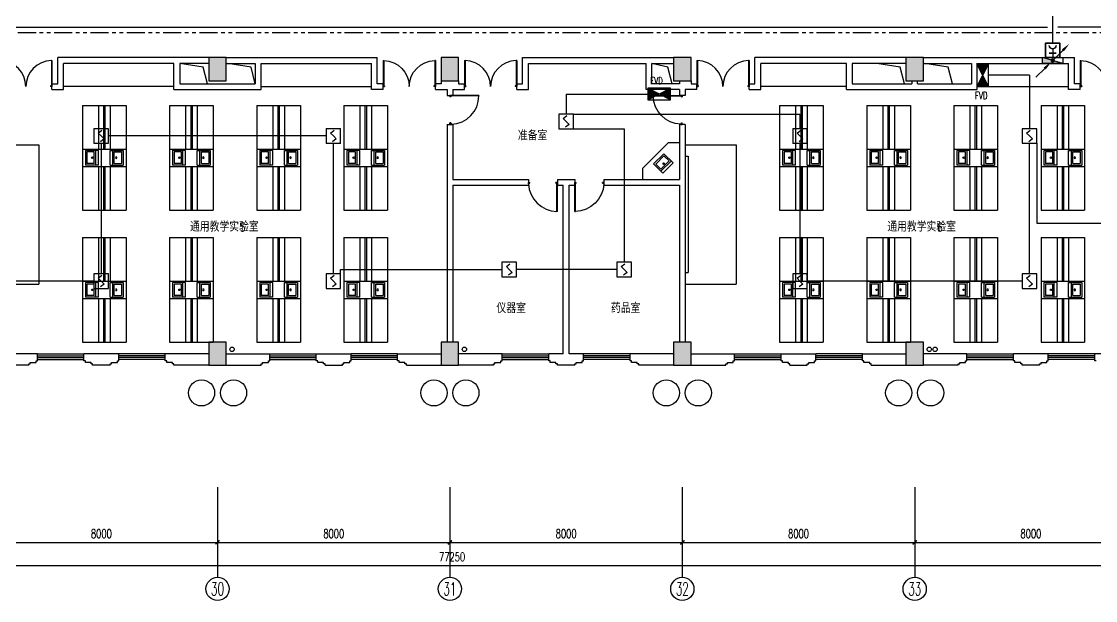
# Model space of a CAD drawing. Extents: x 190999 to 918899, y -200814 to 215286.
# Drawn here: x 470135 to 507110, y 30964 to 50912 of the extents above; entities that cross this region are included whole.
import ezdxf
from ezdxf.enums import TextEntityAlignment as Align

# ---------------------------------------------------------------- set-up
doc = ezdxf.new("R2010")
doc.units = 0
doc.header["$LTSCALE"] = 1000
doc.header["$MEASUREMENT"] = 0
doc.linetypes.add('PHANTOM2', pattern=[1.25, 0.625, -0.125, 0.125, -0.125, 0.125, -0.125])
doc.layers.get('Defpoints').update_dxf_attribs({"color": 1})
for name, color, linetype in [('00-EQUIP', 3, 'Continuous'), ('00-LWIRE', 4, 'Continuous'), ('00-WIRE-4', 6, 'Continuous'), ('A-墙线', 2, 'Continuous'), ('A-外包装修', 250, 'Continuous'), ('A-外窗', 145, 'Continuous'), ('A-家具', 250, 'Continuous'), ('A-门', 167, 'Continuous'), ('AXIS', 3, 'Continuous'), ('AXIS_TEXT', 7, 'Continuous'), ('COLUMN', 2, 'Continuous'), ('EQUIP_消火栓', 1, 'Continuous'), ('PUB_HATCH', 250, 'Continuous'), ('房间名称', 7, 'Continuous'), ('暖通-风-说明', 3, 'Continuous'), ('洞口线', 165, 'Continuous'), ('雨水管', 151, 'Continuous')]:
    doc.layers.add(name, color=color, linetype=linetype)
doc.styles.add('_TCH_AXIS', font='COMPLEX', dxfattribs={"bigfont": 'GBCBIG'})
doc.styles.add('_TCH_DIM', font='SIMPLEX', dxfattribs={"bigfont": 'GBCBIG'})
doc.styles.add('COMPLEX', font='COMPLEX')
doc.styles.add('DIM_FONT', font='SIMPLEX', dxfattribs={"width": 0.7, "bigfont": 'GBCBIG'})
doc.styles.add('HZ-ZGBZ', font='romanc.shx', dxfattribs={"width": 0.65})
doc.styles.get("Standard").update_dxf_attribs({"font": 'simhei.ttf'})
doc.styles.add('XXK', font='romans.shx', dxfattribs={"width": 0.75, "bigfont": 'hzf.shx'})
doc.styles.add('zz-1', font='arial.ttf', dxfattribs={"width": 0.8})
doc.linetypes.add('BIG-DLINE', pattern='A,1,-0.15,["D",XXK,S=0.2,R=0,X=-0.1,Y=-0.09],-0.2', length=1.35)
doc.dimstyles.new('DIMN', dxfattribs={"dimtxt": 300, "dimasz": 100, "dimexe": 250, "dimexo": 300, "dimgap": 150, "dimtad": 1, "dimdec": 0, "dimzin": 0, "dimdsep": 46, "dimtxsty": 'DIM_FONT', "dimblk": 'ARCHTICK', "dimcen": 0.09, "dimclrt": 7, "dimazin": 2, "dimtfac": 1, "dimtdec": 0, "dimtix": 1, "dimtmove": 2, "dimatfit": 3, "dimfxl": 0, "dimtolj": 1, "dimtzin": 0, "dimarcsym": 0})

# ---------------------------------------------------------------- blocks, each defined once
blk = doc.blocks.new('m1800')
at = {"layer": 'A-墙线'}
for p, q in [((-900, -100), (-900, 100)), ((900, -100), (900, 100))]:
    blk.add_line(p, q, dxfattribs=at)
at = {"layer": 'A-门'}
for p, q in [((-900, 900), (-900, 0)), ((-900, 900), (-880, 900)), ((-880, 900), (-880, 50)), ((880, 900), (880, 50)), ((900, 900), (880, 900)), ((900, 900), (900, 0)), ((-900, 50), (-870, 50)), ((-900, 0), (-850, 0)), ((-870, 50), (-870, 30)), ((-870, 30), (-850, 30)), ((-850, 30), (-850, 0)), ((850, 30), (850, 0)), ((870, 30), (850, 30)), ((900, 0), (850, 0)), ((870, 50), (870, 30)), ((900, 50), (870, 50))]:
    blk.add_line(p, q, dxfattribs=at)
for centre, start, end in [((-900, 0), 0, 88.7267), ((900, 0), 91.2733, 180)]:
    blk.add_arc(centre, 900, start, end, dxfattribs=at)
blk = doc.blocks.new('m1000')
at = {"layer": 'A-墙线'}
for p, q in [((0, 0), (0, 200)), ((1000, 0), (1000, 200))]:
    blk.add_line(p, q, dxfattribs=at)
at = {"layer": 'A-门'}
for p, q in [((0, 1100), (0, 100)), ((0, 1100), (20, 1100)), ((20, 1100), (20, 150)), ((0, 150), (30, 150)), ((0, 100), (50, 100)), ((30, 150), (30, 130)), ((30, 130), (50, 130)), ((50, 130), (50, 100)), ((950, 130), (950, 100)), ((970, 130), (950, 130)), ((1000, 100), (950, 100)), ((970, 150), (970, 130)), ((1000, 150), (970, 150)), ((1000, 150), (1000, 100))]:
    blk.add_line(p, q, dxfattribs=at)
blk.add_arc((0, 100), 1000, 2.866, 88.854, dxfattribs=at)
blk = doc.blocks.new('$TwtSys$00000434')
for p, q in [((-0.5, 0.5), (-0.5, -0.5)), ((-0.5, -0.5), (0.5, 0.5)), ((0.5, 0.5), (-0.5, 0.5)), ((0.5, -0.5), (0.5, 0.5)), ((-0.5, -0.5), (0.5, -0.5))]:
    blk.add_line(p, q)
blk.add_solid([(0.5, -0.5), (0.5, 0.5), (-0.5, -0.5)])
blk = doc.blocks.new('_ArchTick')
at = {"const_width": 0.5}
blk.add_lwpolyline([(-0.7, -0.7), (0.7, 0.7)], dxfattribs=at)
blk = doc.blocks.new('*D1236')
at = {"layer": 'AXIS', "color": 0, "lineweight": -2}
for p, q in [((500885, 34567), (500885, 32717)), ((508885, 34567), (508885, 32717)), ((500885, 32967), (508885, 32967))]:
    blk.add_line(p, q, dxfattribs=at)
at = {"layer": 'Defpoints', "color": 0}
for p in [(500885, 34867), (508885, 34867), (508885, 32967)]:
    blk.add_point(p, dxfattribs=at)
at = {"layer": 'AXIS', "color": 0, "lineweight": -2, "xscale": 100, "yscale": 100, "zscale": 100, "rotation": 180}
blk.add_blockref('_ArchTick', (500885, 32967), dxfattribs=at)
at = {"layer": 'AXIS', "color": 0, "lineweight": -2, "xscale": 100, "yscale": 100, "zscale": 100}
blk.add_blockref('_ArchTick', (508885, 32967), dxfattribs=at)
at = {"layer": 'AXIS', "color": 7, "insert": (504885, 33267), "char_height": 300, "attachment_point": 5, "style": 'DIM_FONT'}
blk.add_mtext('\\A1;8000', dxfattribs=at)
blk = doc.blocks.new('*D1237')
at = {"layer": 'AXIS', "color": 0, "lineweight": -2}
for p, q in [((492885, 34567), (492885, 32717)), ((500885, 34567), (500885, 32717)), ((492885, 32967), (500885, 32967))]:
    blk.add_line(p, q, dxfattribs=at)
at = {"layer": 'Defpoints', "color": 0}
for p in [(492885, 34867), (500885, 34867), (500885, 32967)]:
    blk.add_point(p, dxfattribs=at)
at = {"layer": 'AXIS', "color": 0, "lineweight": -2, "xscale": 100, "yscale": 100, "zscale": 100, "rotation": 180}
blk.add_blockref('_ArchTick', (492885, 32967), dxfattribs=at)
at = {"layer": 'AXIS', "color": 0, "lineweight": -2, "xscale": 100, "yscale": 100, "zscale": 100}
blk.add_blockref('_ArchTick', (500885, 32967), dxfattribs=at)
at = {"layer": 'AXIS', "color": 7, "insert": (496885, 33267), "char_height": 300, "attachment_point": 5, "style": 'DIM_FONT'}
blk.add_mtext('\\A1;8000', dxfattribs=at)
blk = doc.blocks.new('*D1238')
at = {"layer": 'AXIS', "color": 0, "lineweight": -2}
for p, q in [((484885, 34567), (484885, 32717)), ((492885, 34567), (492885, 32717)), ((484885, 32967), (492885, 32967))]:
    blk.add_line(p, q, dxfattribs=at)
at = {"layer": 'Defpoints', "color": 0}
for p in [(484885, 34867), (492885, 34867), (492885, 32967)]:
    blk.add_point(p, dxfattribs=at)
at = {"layer": 'AXIS', "color": 0, "lineweight": -2, "xscale": 100, "yscale": 100, "zscale": 100, "rotation": 180}
blk.add_blockref('_ArchTick', (484885, 32967), dxfattribs=at)
at = {"layer": 'AXIS', "color": 0, "lineweight": -2, "xscale": 100, "yscale": 100, "zscale": 100}
blk.add_blockref('_ArchTick', (492885, 32967), dxfattribs=at)
at = {"layer": 'AXIS', "color": 7, "insert": (488885, 33267), "char_height": 300, "attachment_point": 5, "style": 'DIM_FONT'}
blk.add_mtext('\\A1;8000', dxfattribs=at)
blk = doc.blocks.new('*D1239')
at = {"layer": 'AXIS', "color": 0, "lineweight": -2}
for p, q in [((476885, 34567), (476885, 32717)), ((484885, 34567), (484885, 32717)), ((476885, 32967), (484885, 32967))]:
    blk.add_line(p, q, dxfattribs=at)
at = {"layer": 'Defpoints', "color": 0}
for p in [(476885, 34867), (484885, 34867), (484885, 32967)]:
    blk.add_point(p, dxfattribs=at)
at = {"layer": 'AXIS', "color": 0, "lineweight": -2, "xscale": 100, "yscale": 100, "zscale": 100, "rotation": 180}
blk.add_blockref('_ArchTick', (476885, 32967), dxfattribs=at)
at = {"layer": 'AXIS', "color": 0, "lineweight": -2, "xscale": 100, "yscale": 100, "zscale": 100}
blk.add_blockref('_ArchTick', (484885, 32967), dxfattribs=at)
at = {"layer": 'AXIS', "color": 7, "insert": (480885, 33267), "char_height": 300, "attachment_point": 5, "style": 'DIM_FONT'}
blk.add_mtext('\\A1;8000', dxfattribs=at)
blk = doc.blocks.new('*D1240')
at = {"layer": 'AXIS', "color": 0, "lineweight": -2}
for p, q in [((468885, 34567), (468885, 32717)), ((476885, 34567), (476885, 32717)), ((468885, 32967), (476885, 32967))]:
    blk.add_line(p, q, dxfattribs=at)
at = {"layer": 'Defpoints', "color": 0}
for p in [(468885, 34867), (476885, 34867), (476885, 32967)]:
    blk.add_point(p, dxfattribs=at)
at = {"layer": 'AXIS', "color": 0, "lineweight": -2, "xscale": 100, "yscale": 100, "zscale": 100, "rotation": 180}
blk.add_blockref('_ArchTick', (468885, 32967), dxfattribs=at)
at = {"layer": 'AXIS', "color": 0, "lineweight": -2, "xscale": 100, "yscale": 100, "zscale": 100}
blk.add_blockref('_ArchTick', (476885, 32967), dxfattribs=at)
at = {"layer": 'AXIS', "color": 7, "insert": (472885, 33267), "char_height": 300, "attachment_point": 5, "style": 'DIM_FONT'}
blk.add_mtext('\\A1;8000', dxfattribs=at)
blk = doc.blocks.new('*D1245')
at = {"layer": 'AXIS', "color": 0, "lineweight": -2}
for p, q in [((446335, 34567), (446335, 31917)), ((523584, 34567), (523584, 31917)), ((446335, 32167), (523584, 32167))]:
    blk.add_line(p, q, dxfattribs=at)
at = {"layer": 'Defpoints', "color": 0}
for p in [(446335, 34867), (523584, 34867), (523584, 32167)]:
    blk.add_point(p, dxfattribs=at)
at = {"layer": 'AXIS', "color": 0, "lineweight": -2, "xscale": 100, "yscale": 100, "zscale": 100, "rotation": 180}
blk.add_blockref('_ArchTick', (446335, 32167), dxfattribs=at)
at = {"layer": 'AXIS', "color": 0, "lineweight": -2, "xscale": 100, "yscale": 100, "zscale": 100}
blk.add_blockref('_ArchTick', (523584, 32167), dxfattribs=at)
at = {"layer": 'AXIS', "color": 7, "insert": (484959, 32467), "char_height": 300, "attachment_point": 5, "style": 'DIM_FONT'}
blk.add_mtext('\\A1;77250', dxfattribs=at)
blk = doc.blocks.new('_AXISO')
blk.add_circle((0, 0), 0.5)
at = {"layer": 'AXIS_TEXT', "style": 'COMPLEX', "width": 1.041667}
blk.add_attdef('A', text='', height=0.56, dxfattribs=at).set_placement((-0.25, -0.28), (0.25, -0.28), align=Align.FIT)
blk = doc.blocks.new('$plan$00001609')
at = {"linetype": 'Continuous'}
for p, q in [((0, -251), (0, 251)), ((0, 251), (450, 251)), ((93, -251), (93, 251)), ((146, -199), (146, 199)), ((146, 199), (397, 199)), ((397, 199), (397, -199)), ((450, 251), (450, -251)), ((0, -251), (450, -251)), ((146, -199), (397, -199))]:
    blk.add_line(p, q, dxfattribs=at)
blk.add_line((238, 2), (238, 0))
blk.add_arc((212, 0), 26, 4.716, 0, dxfattribs=at)
at = {"style": 'zz-1'}
for tag in ['YSIZE', 'XSIZE']:
    blk.add_attdef(tag, (0, 0), '', height=0.5, dxfattribs=at)
blk = doc.blocks.new('_LINKPT1')
at = {"color": 0}
blk.add_line((0, 0), (0, 0), dxfattribs=at)
blk = doc.blocks.new('J62IR8YJ')
for p, q in [((-0.5, 1), (0.5, 1)), ((-0.5, 0), (-0.5, 1)), ((0.5, 1), (0.5, 0)), ((0.5, 0), (-0.5, 0)), ((-0.231, 0.312), (0.231, 0.312)), ((0, 0.598), (0, 0.06))]:
    blk.add_line(p, q)
at = {"const_width": 0.04, "flags": 128}
blk.add_lwpolyline([(-0.5, 0), (-0.5, 1), (0.5, 1), (0.5, 0)], close=True, dxfattribs=at)
blk.add_arc((0, 0.829), 0.231, 180, 0)
at = {"xscale": 0.002, "yscale": 0.00200000000000955, "zscale": 0.002}
for p in [(0, 1), (-0.5, 0.5), (0, 0), (0.5, 0.5)]:
    blk.add_blockref('_LINKPT1', p, dxfattribs=at)
at = {"flags": 9}
blk.add_attdef('A', (0, 0), '', height=0.00002, dxfattribs=at)
blk = doc.blocks.new('3S1KCGW2')
for p, q in [((0.5, 0.5), (-0.5, 0.5)), ((-0.5, 0.5), (-0.5, -0.5)), ((-0.2, 0.2), (0.05, 0.4)), ((0, 0), (-0.2, 0.2)), ((0, 0), (0.2, -0.2)), ((0.5, -0.5), (0.5, 0.5)), ((-0.5, -0.5), (0.5, -0.5)), ((0.2, -0.2), (-0.05, -0.4))]:
    blk.add_line(p, q)
at = {"const_width": 0.04, "flags": 128}
blk.add_lwpolyline([(-0.5, -0.5), (-0.5, 0.5), (0.5, 0.5), (0.5, -0.5)], close=True, dxfattribs=at)
at = {"xscale": 0.002, "yscale": 0.002, "zscale": 0.002}
for p in [(-0.5, 0), (0, 0.5), (0.5, 0), (0, -0.5)]:
    blk.add_blockref('_LINKPT1', p, dxfattribs=at)
at = {"flags": 9}
blk.add_attdef('A', (0, 0), '', height=0.00002, dxfattribs=at)
blk = doc.blocks.new('6H2KALM6')
for p, q in [((-0.78, 0.4), (0.78, -0.4)), ((0.78, 0.4), (-0.78, -0.4)), ((0.78, 0.4), (-0.78, 0.4)), ((-0.78, 0.4), (-0.78, -0.4)), ((0.78, -0.4), (0.78, 0.4)), ((-0.78, -0.4), (0.78, -0.4))]:
    blk.add_line(p, q)
at = {"const_width": 0.04}
blk.add_lwpolyline([(-0.78, 0.4), (-0.78, -0.4), (0.78, -0.4), (0.78, 0.4)], close=True, dxfattribs=at)
for points in [[(-0.78, 0.4), (0, 0), (-0.78, -0.4)], [(0.78, 0.4), (0, 0), (0.78, -0.4)]]:
    blk.add_solid(points)
at = {"xscale": 0.002, "yscale": 0.002, "zscale": 0.002}
for p in [(-0.78, 0), (0, 0.4), (0.78, 0), (0, -0.4)]:
    blk.add_blockref('_LINKPT1', p, dxfattribs=at)
at = {"flags": 9}
blk.add_attdef('A', (0, 0), '', height=0.00002, dxfattribs=at)
blk = doc.blocks.new('_WRLD1L')
for p, q in [((0.7, 0.7), (0, 0)), ((0.104, 0.104), (0.104, 0.104)), ((-0.104, -0.104), (-0.104, -0.104))]:
    blk.add_line(p, q)
at = {"const_width": 0.142}
blk.add_lwpolyline([(-0.071, 0, 1), (0.071, 0, 1)], format="xyb", close=True, dxfattribs=at)
blk.add_solid([(0.63, 0.77), (0.77, 0.63), (1.15, 1.15)])
at = {"width": 0.8, "flags": 9}
blk.add_attdef('A', (0, 0), '', height=0.00002, dxfattribs=at)
blk = doc.blocks.new('_WRLD10L')
for p, q in [((1.15, 1.15), (0.55, 0.55)), ((0.104, 0.104), (0.104, 0.104)), ((-0.104, -0.104), (-0.104, -0.104))]:
    blk.add_line(p, q)
at = {"const_width": 0.142}
blk.add_lwpolyline([(-0.071, 0, 1), (0.071, 0, 1)], format="xyb", close=True, dxfattribs=at)
blk.add_solid([(0.62, 0.48), (0.48, 0.62), (0.1, 0.1)])
at = {"width": 0.8, "flags": 9}
blk.add_attdef('A', (0, 0), '', height=0.00002, dxfattribs=at)

msp = doc.modelspace()

# ---------------------------------------------------------------- hatches: boundary and pattern name
at = {"layer": 'PUB_HATCH'}
for points in [[(476584.6, 49667.4), (476584.6, 48867.4), (477184.6, 48867.4), (477184.6, 49667.4)], [(484584.6, 49667.4), (484584.6, 48867.4), (485184.6, 48867.4), (485184.6, 49667.4)], [(492584.6, 49667.4), (492584.6, 48867.4), (493184.6, 48867.4), (493184.6, 49667.4)], [(500584.6, 49667.4), (500584.6, 48867.4), (501184.6, 48867.4), (501184.6, 49667.4)], [(476584.6, 39867.4), (476584.6, 39067.4), (477184.6, 39067.4), (477184.6, 39867.4)], [(484584.6, 39867.4), (484584.6, 39067.4), (485184.6, 39067.4), (485184.6, 39867.4)], [(492584.6, 39867.4), (492584.6, 39067.4), (493184.6, 39067.4), (493184.6, 39867.4)], [(500584.6, 39867.4), (500584.6, 39067.4), (501184.6, 39067.4), (501184.6, 39867.4)]]:
    msp.add_hatch(color=256, dxfattribs=at).paths.add_polyline_path(points)

# ---------------------------------------------------------------- linework, layer by layer
at = {"layer": '00-WIRE-4'}
for p, q in [((505634.6, 50167.4), (505634.6, 51117.4)), ((504834.6, 49067.4), (503428.1, 49067.4)), ((504834.6, 49067.4), (504834.6, 47217.4)), ((488884.6, 48411.5), (488884.6, 47717.4)), ((488884.6, 48411.5), (491694.6, 48411.5)), ((489134.6, 47717.4), (496934.6, 47717.4)), ((496934.6, 47717.4), (496934.6, 47217.4)), ((480621.5, 46967.4), (473129.7, 46967.4)), ((489134.6, 47217.4), (490884.6, 47217.4)), ((490884.6, 47217.4), (490884.6, 42617.4)), ((472879.7, 46717.4), (472879.7, 42217.4)), ((480871.5, 42217.4), (480871.5, 46717.4)), ((496934.6, 46717.4), (496934.6, 42217.4)), ((504834.6, 42217.4), (504834.6, 46717.4)), ((505084.6, 46717.4), (505084.6, 43967.4)), ((505084.6, 43967.4), (510784.6, 43967.4)), ((481121.5, 42367.4), (486677, 42367.4)), ((481121.5, 42217.4), (481121.5, 42367.4)), ((490634.6, 42367.4), (487177, 42367.4)), ((472629.7, 41967.4), (465092.7, 41967.4)), ((504584.6, 41967.4), (497184.6, 41967.4))]:
    msp.add_line(p, q, dxfattribs=at)
at = {"layer": '00-WIRE-4', "linetype": 'BIG-DLINE'}
for p, q in [((457259.6, 50717.4), (505459.6, 50717.4)), ((512834.6, 50717.4), (505809.6, 50717.4))]:
    msp.add_line(p, q, dxfattribs=at)
at = {"layer": '00-WIRE-4', "linetype": 'PHANTOM2'}
msp.add_line((509384.6, 50517.4), (445884.6, 50517.4), dxfattribs=at)
at = {"layer": 'A-墙线'}
for p, q in [((476584.6, 49667.4), (471384.6, 49667.4)), ((471384.6, 48767.4), (471384.6, 49667.4)), ((477184.6, 49667.4), (482384.6, 49667.4)), ((482384.6, 48767.4), (482384.6, 49667.4)), ((487384.6, 49667.4), (492584.6, 49667.4)), ((487384.6, 48767.4), (487384.6, 49667.4)), ((500584.6, 49667.4), (495384.6, 49667.4)), ((495384.6, 48767.4), (495384.6, 49667.4)), ((501184.6, 49667.4), (506384.6, 49667.4)), ((506384.6, 48767.4), (506384.6, 49667.4)), ((475384.6, 49467.4), (471584.6, 49467.4)), ((471584.6, 48567.4), (471584.6, 49467.4)), ((475384.6, 48567.4), (475384.6, 49467.4)), ((476584.6, 49467.4), (475584.6, 49467.4)), ((475584.6, 49467.4), (475584.6, 48767.4)), ((477184.6, 49467.4), (478184.6, 49467.4)), ((478184.6, 49467.4), (478184.6, 48767.4)), ((478384.6, 49467.4), (482184.6, 49467.4)), ((478384.6, 48567.4), (478384.6, 49467.4)), ((482184.6, 48567.4), (482184.6, 49467.4)), ((487584.6, 49467.4), (491634.6, 49467.4)), ((487584.6, 48567.4), (487584.6, 49467.4)), ((491834.6, 49467.4), (492584.6, 49467.4)), ((498534.6, 49467.4), (495584.6, 49467.4)), ((495584.6, 48567.4), (495584.6, 49467.4)), ((498534.6, 48567.4), (498534.6, 49467.4)), ((500584.6, 49467.4), (498734.6, 49467.4)), ((498734.6, 49467.4), (498734.6, 48767.4)), ((501184.6, 49467.4), (502834.6, 49467.4)), ((502834.6, 49467.4), (502834.6, 48767.4)), ((503034.6, 49467.4), (506184.6, 49467.4)), ((503034.6, 48567.4), (503034.6, 49467.4)), ((506184.6, 48567.4), (506184.6, 49467.4)), ((484584.6, 48867.4), (484584.6, 48767.4)), ((485184.6, 48867.4), (485184.6, 48767.4)), ((492784.6, 48867.4), (492784.6, 48767.4)), ((493184.6, 48867.4), (493184.6, 48767.4)), ((500784.6, 48867.4), (500784.6, 48767.4)), ((500984.6, 48767.4), (500984.6, 48867.4)), ((471184.6, 48767.4), (471384.6, 48767.4)), ((471184.6, 48567.4), (471584.6, 48567.4)), ((475384.6, 48567.4), (478384.6, 48567.4)), ((475584.6, 48767.4), (478184.6, 48767.4)), ((482584.6, 48567.4), (482184.6, 48567.4)), ((482584.6, 48767.4), (482384.6, 48767.4)), ((484584.6, 48767.4), (484384.6, 48767.4)), ((484384.6, 48567.4), (484784.6, 48567.4)), ((484784.6, 48567.4), (484784.6, 48367.4)), ((484984.6, 48567.4), (484984.6, 48367.4)), ((484984.6, 48567.4), (485384.6, 48567.4)), ((485184.6, 48767.4), (485384.6, 48767.4)), ((487184.6, 48767.4), (487384.6, 48767.4)), ((487184.6, 48567.4), (487584.6, 48567.4)), ((492784.6, 48567.4), (492784.6, 48367.4)), ((492984.6, 48567.4), (492984.6, 48367.4)), ((493384.6, 48567.4), (492984.6, 48567.4)), ((493184.6, 48767.4), (493384.6, 48767.4)), ((495184.6, 48767.4), (495384.6, 48767.4)), ((495184.6, 48567.4), (495584.6, 48567.4)), ((498534.6, 48567.4), (503034.6, 48567.4)), ((498734.6, 48767.4), (500784.6, 48767.4)), ((500984.6, 48767.4), (502834.6, 48767.4)), ((506584.6, 48567.4), (506184.6, 48567.4)), ((506584.6, 48767.4), (506384.6, 48767.4)), ((484784.6, 47367.4), (484784.6, 39867.4)), ((484984.6, 47367.4), (484984.6, 45467.4)), ((492784.6, 47367.4), (492784.6, 45467.4)), ((492984.6, 47367.4), (492984.6, 39867.4)), ((484984.6, 45467.4), (487584.6, 45467.4)), ((484984.6, 45267.4), (487584.6, 45267.4)), ((484984.6, 45267.4), (484984.6, 39867.4)), ((488584.6, 45467.4), (489184.6, 45467.4)), ((488584.6, 45267.4), (488784.6, 45267.4)), ((488784.6, 39467.4), (488784.6, 45267.4)), ((488984.6, 45267.4), (489184.6, 45267.4)), ((488984.6, 39467.4), (488984.6, 45267.4)), ((490184.6, 45467.4), (492784.6, 45467.4)), ((490184.6, 45267.4), (492784.6, 45267.4)), ((492784.6, 45267.4), (492784.6, 39867.4)), ((470684.6, 39467.4), (469184.6, 39467.4)), ((470634.6, 39217.4), (470684.6, 39217.4)), ((470634.6, 39167.4), (470634.6, 39217.4)), ((470684.6, 39217.4), (470684.6, 39467.4)), ((473484.6, 39467.4), (472284.6, 39467.4)), ((472284.6, 39217.4), (472284.6, 39467.4)), ((472334.6, 39217.4), (472284.6, 39217.4)), ((472334.6, 39167.4), (472334.6, 39217.4)), ((473434.6, 39217.4), (473484.6, 39217.4)), ((473434.6, 39167.4), (473434.6, 39217.4)), ((473484.6, 39217.4), (473484.6, 39467.4)), ((476584.6, 39467.4), (475084.6, 39467.4)), ((475084.6, 39217.4), (475084.6, 39467.4)), ((475134.6, 39217.4), (475084.6, 39217.4)), ((475134.6, 39167.4), (475134.6, 39217.4)), ((477184.6, 39467.4), (478684.6, 39467.4)), ((478634.6, 39217.4), (478684.6, 39217.4)), ((478634.6, 39167.4), (478634.6, 39217.4)), ((478684.6, 39217.4), (478684.6, 39467.4)), ((480284.6, 39467.4), (481484.6, 39467.4)), ((480284.6, 39217.4), (480284.6, 39467.4)), ((480334.6, 39217.4), (480284.6, 39217.4)), ((480334.6, 39167.4), (480334.6, 39217.4)), ((481434.6, 39217.4), (481484.6, 39217.4)), ((481434.6, 39167.4), (481434.6, 39217.4)), ((481484.6, 39217.4), (481484.6, 39467.4)), ((483084.6, 39467.4), (484584.6, 39467.4)), ((483084.6, 39217.4), (483084.6, 39467.4)), ((483134.6, 39217.4), (483084.6, 39217.4)), ((483134.6, 39167.4), (483134.6, 39217.4)), ((486684.6, 39467.4), (485184.6, 39467.4)), ((486634.6, 39217.4), (486684.6, 39217.4)), ((486634.6, 39167.4), (486634.6, 39217.4)), ((486684.6, 39217.4), (486684.6, 39467.4)), ((488784.6, 39467.4), (488284.6, 39467.4)), ((488284.6, 39217.4), (488284.6, 39467.4)), ((488334.6, 39217.4), (488284.6, 39217.4)), ((488334.6, 39167.4), (488334.6, 39217.4)), ((489484.6, 39467.4), (488984.6, 39467.4)), ((489434.6, 39217.4), (489484.6, 39217.4)), ((489434.6, 39167.4), (489434.6, 39217.4)), ((489484.6, 39217.4), (489484.6, 39467.4)), ((492584.6, 39467.4), (491084.6, 39467.4)), ((491084.6, 39217.4), (491084.6, 39467.4)), ((491134.6, 39217.4), (491084.6, 39217.4)), ((491134.6, 39167.4), (491134.6, 39217.4)), ((493184.6, 39467.4), (494684.6, 39467.4)), ((494634.6, 39217.4), (494684.6, 39217.4)), ((494634.6, 39167.4), (494634.6, 39217.4)), ((494684.6, 39217.4), (494684.6, 39467.4)), ((496284.6, 39467.4), (497484.6, 39467.4)), ((496284.6, 39217.4), (496284.6, 39467.4)), ((496334.6, 39217.4), (496284.6, 39217.4)), ((496334.6, 39167.4), (496334.6, 39217.4)), ((497434.6, 39217.4), (497484.6, 39217.4)), ((497434.6, 39167.4), (497434.6, 39217.4)), ((497484.6, 39217.4), (497484.6, 39467.4)), ((499084.6, 39467.4), (500584.6, 39467.4)), ((499084.6, 39217.4), (499084.6, 39467.4)), ((499134.6, 39217.4), (499084.6, 39217.4)), ((499134.6, 39167.4), (499134.6, 39217.4)), ((502684.6, 39467.4), (501184.6, 39467.4)), ((502634.6, 39217.4), (502684.6, 39217.4)), ((502634.6, 39167.4), (502634.6, 39217.4)), ((502684.6, 39217.4), (502684.6, 39467.4)), ((505484.6, 39467.4), (504284.6, 39467.4)), ((504284.6, 39217.4), (504284.6, 39467.4)), ((504334.6, 39217.4), (504284.6, 39217.4)), ((504334.6, 39167.4), (504334.6, 39217.4)), ((505434.6, 39217.4), (505484.6, 39217.4)), ((505434.6, 39167.4), (505434.6, 39217.4)), ((505484.6, 39217.4), (505484.6, 39467.4)), ((508484.6, 39467.4), (507084.6, 39467.4)), ((507084.6, 39217.4), (507084.6, 39467.4)), ((507134.6, 39217.4), (507084.6, 39217.4)), ((470384.6, 39067.4), (469184.6, 39067.4)), ((470384.6, 39067.4), (470384.6, 39117.4)), ((470384.6, 39117.4), (470434.6, 39117.4)), ((470434.6, 39117.4), (470434.6, 39167.4)), ((470434.6, 39167.4), (470634.6, 39167.4)), ((472534.6, 39167.4), (472334.6, 39167.4)), ((472534.6, 39117.4), (472534.6, 39167.4)), ((472584.6, 39117.4), (472534.6, 39117.4)), ((472584.6, 39067.4), (472584.6, 39117.4)), ((473184.6, 39067.4), (472584.6, 39067.4)), ((473184.6, 39067.4), (473184.6, 39117.4)), ((473184.6, 39117.4), (473234.6, 39117.4)), ((473234.6, 39117.4), (473234.6, 39167.4)), ((473234.6, 39167.4), (473434.6, 39167.4)), ((475334.6, 39167.4), (475134.6, 39167.4)), ((475334.6, 39117.4), (475334.6, 39167.4)), ((475384.6, 39117.4), (475334.6, 39117.4)), ((475384.6, 39067.4), (475384.6, 39117.4)), ((476584.6, 39067.4), (475384.6, 39067.4)), ((477184.6, 39067.4), (478384.6, 39067.4)), ((478384.6, 39067.4), (478384.6, 39117.4)), ((478384.6, 39117.4), (478434.6, 39117.4)), ((478434.6, 39117.4), (478434.6, 39167.4)), ((478434.6, 39167.4), (478634.6, 39167.4)), ((480534.6, 39167.4), (480334.6, 39167.4)), ((480534.6, 39117.4), (480534.6, 39167.4)), ((480584.6, 39117.4), (480534.6, 39117.4)), ((480584.6, 39067.4), (480584.6, 39117.4)), ((480584.6, 39067.4), (481184.6, 39067.4)), ((481184.6, 39067.4), (481184.6, 39117.4)), ((481184.6, 39117.4), (481234.6, 39117.4)), ((481234.6, 39117.4), (481234.6, 39167.4)), ((481234.6, 39167.4), (481434.6, 39167.4)), ((483334.6, 39167.4), (483134.6, 39167.4)), ((483334.6, 39117.4), (483334.6, 39167.4)), ((483384.6, 39117.4), (483334.6, 39117.4)), ((483384.6, 39067.4), (483384.6, 39117.4)), ((483384.6, 39067.4), (484584.6, 39067.4)), ((486384.6, 39067.4), (485184.6, 39067.4)), ((486384.6, 39067.4), (486384.6, 39117.4)), ((486384.6, 39117.4), (486434.6, 39117.4)), ((486434.6, 39117.4), (486434.6, 39167.4)), ((486434.6, 39167.4), (486634.6, 39167.4)), ((488534.6, 39167.4), (488334.6, 39167.4)), ((488534.6, 39117.4), (488534.6, 39167.4)), ((488584.6, 39117.4), (488534.6, 39117.4)), ((488584.6, 39067.4), (488584.6, 39117.4)), ((489184.6, 39067.4), (488584.6, 39067.4)), ((489184.6, 39067.4), (489184.6, 39117.4)), ((489184.6, 39117.4), (489234.6, 39117.4)), ((489234.6, 39117.4), (489234.6, 39167.4)), ((489234.6, 39167.4), (489434.6, 39167.4)), ((491334.6, 39167.4), (491134.6, 39167.4)), ((491334.6, 39117.4), (491334.6, 39167.4)), ((491384.6, 39117.4), (491334.6, 39117.4)), ((491384.6, 39067.4), (491384.6, 39117.4)), ((492584.6, 39067.4), (491384.6, 39067.4)), ((493184.6, 39067.4), (494384.6, 39067.4)), ((494384.6, 39067.4), (494384.6, 39117.4)), ((494384.6, 39117.4), (494434.6, 39117.4)), ((494434.6, 39117.4), (494434.6, 39167.4)), ((494434.6, 39167.4), (494634.6, 39167.4)), ((496534.6, 39167.4), (496334.6, 39167.4)), ((496534.6, 39117.4), (496534.6, 39167.4)), ((496584.6, 39117.4), (496534.6, 39117.4)), ((496584.6, 39067.4), (496584.6, 39117.4)), ((496584.6, 39067.4), (497184.6, 39067.4)), ((497184.6, 39067.4), (497184.6, 39117.4)), ((497184.6, 39117.4), (497234.6, 39117.4)), ((497234.6, 39117.4), (497234.6, 39167.4)), ((497234.6, 39167.4), (497434.6, 39167.4)), ((499334.6, 39167.4), (499134.6, 39167.4)), ((499334.6, 39117.4), (499334.6, 39167.4)), ((499384.6, 39117.4), (499334.6, 39117.4)), ((499384.6, 39067.4), (499384.6, 39117.4)), ((499384.6, 39067.4), (500584.6, 39067.4)), ((502384.6, 39067.4), (501184.6, 39067.4)), ((502384.6, 39067.4), (502384.6, 39117.4)), ((502384.6, 39117.4), (502434.6, 39117.4)), ((502434.6, 39117.4), (502434.6, 39167.4)), ((502434.6, 39167.4), (502634.6, 39167.4)), ((504534.6, 39167.4), (504334.6, 39167.4)), ((504534.6, 39117.4), (504534.6, 39167.4)), ((504584.6, 39117.4), (504534.6, 39117.4)), ((504584.6, 39067.4), (504584.6, 39117.4)), ((505184.6, 39067.4), (504584.6, 39067.4)), ((505184.6, 39067.4), (505184.6, 39117.4)), ((505184.6, 39117.4), (505234.6, 39117.4)), ((505234.6, 39117.4), (505234.6, 39167.4)), ((505234.6, 39167.4), (505434.6, 39167.4))]:
    msp.add_line(p, q, dxfattribs=at)
for points in [[(492784.6, 48567.4), (491634.6, 48567.4), (491634.6, 49467.4)], [(492784.6, 48767.4), (491834.6, 48767.4), (491834.6, 49467.4)]]:
    msp.add_lwpolyline(points, dxfattribs=at)
at = {"layer": 'A-外包装修'}
for centre in [(476334.6, 38117.4), (477434.6, 38117.4), (484334.6, 38117.4), (485434.6, 38117.4), (492334.6, 38117.4), (493434.6, 38117.4), (500334.6, 38117.4), (501434.6, 38117.4)]:
    msp.add_circle(centre, 450, dxfattribs=at)
at = {"layer": 'A-外窗'}
for p, q in [((470684.6, 39467.4), (472284.6, 39467.4)), ((470684.6, 39397.4), (472284.6, 39397.4)), ((470684.6, 39337.4), (472284.6, 39337.4)), ((470684.6, 39267.4), (472284.6, 39267.4)), ((475084.6, 39467.4), (473484.6, 39467.4)), ((475084.6, 39397.4), (473484.6, 39397.4)), ((475084.6, 39337.4), (473484.6, 39337.4)), ((475084.6, 39267.4), (473484.6, 39267.4)), ((478684.6, 39467.4), (480284.6, 39467.4)), ((478684.6, 39397.4), (480284.6, 39397.4)), ((478684.6, 39337.4), (480284.6, 39337.4)), ((478684.6, 39267.4), (480284.6, 39267.4)), ((483084.6, 39467.4), (481484.6, 39467.4)), ((483084.6, 39397.4), (481484.6, 39397.4)), ((483084.6, 39337.4), (481484.6, 39337.4)), ((483084.6, 39267.4), (481484.6, 39267.4)), ((486684.6, 39467.4), (488284.6, 39467.4)), ((486684.6, 39397.4), (488284.6, 39397.4)), ((486684.6, 39337.4), (488284.6, 39337.4)), ((486684.6, 39267.4), (488284.6, 39267.4)), ((491084.6, 39467.4), (489484.6, 39467.4)), ((491084.6, 39397.4), (489484.6, 39397.4)), ((491084.6, 39337.4), (489484.6, 39337.4)), ((491084.6, 39267.4), (489484.6, 39267.4)), ((494684.6, 39467.4), (496284.6, 39467.4)), ((494684.6, 39397.4), (496284.6, 39397.4)), ((494684.6, 39337.4), (496284.6, 39337.4)), ((494684.6, 39267.4), (496284.6, 39267.4)), ((499084.6, 39467.4), (497484.6, 39467.4)), ((499084.6, 39397.4), (497484.6, 39397.4)), ((499084.6, 39337.4), (497484.6, 39337.4)), ((499084.6, 39267.4), (497484.6, 39267.4)), ((502684.6, 39467.4), (504284.6, 39467.4)), ((502684.6, 39397.4), (504284.6, 39397.4)), ((502684.6, 39337.4), (504284.6, 39337.4)), ((502684.6, 39267.4), (504284.6, 39267.4)), ((507084.6, 39467.4), (505484.6, 39467.4)), ((507084.6, 39397.4), (505484.6, 39397.4)), ((507084.6, 39337.4), (505484.6, 39337.4)), ((507084.6, 39267.4), (505484.6, 39267.4))]:
    msp.add_line(p, q, dxfattribs=at)
at = {"layer": 'A-家具'}
for p, q in [((475384.6, 48667.4), (471584.6, 48667.4)), ((478384.6, 48667.4), (482184.6, 48667.4)), ((498534.6, 48667.4), (495584.6, 48667.4)), ((503034.6, 48667.4), (506184.6, 48667.4)), ((472234.6, 48017.4), (472234.6, 44417.4)), ((472234.6, 48017.4), (473734.6, 48017.4)), ((472784.6, 48017.4), (472784.6, 46517.4)), ((472959.6, 48017.4), (472959.6, 46517.4)), ((473009.6, 48017.4), (473009.6, 46517.4)), ((473184.6, 48017.4), (473184.6, 46517.4)), ((473734.6, 48017.4), (473734.6, 44417.4)), ((475234.6, 48017.4), (475234.6, 44417.4)), ((475234.6, 48017.4), (476734.6, 48017.4)), ((475784.6, 48017.4), (475784.6, 46517.4)), ((475959.6, 48017.4), (475959.6, 46517.4)), ((476009.6, 48017.4), (476009.6, 46517.4)), ((476184.6, 48017.4), (476184.6, 46517.4)), ((476734.6, 48017.4), (476734.6, 44417.4)), ((478234.6, 48017.4), (478234.6, 44417.4)), ((478234.6, 48017.4), (479734.6, 48017.4)), ((478784.6, 48017.4), (478784.6, 46517.4)), ((478959.6, 48017.4), (478959.6, 46517.4)), ((479009.6, 48017.4), (479009.6, 46517.4)), ((479184.6, 48017.4), (479184.6, 46517.4)), ((479734.6, 48017.4), (479734.6, 44417.4)), ((481234.6, 48017.4), (481234.6, 44417.4)), ((481234.6, 48017.4), (482734.6, 48017.4)), ((481784.6, 48017.4), (481784.6, 46517.4)), ((481959.6, 48017.4), (481959.6, 46517.4)), ((482009.6, 48017.4), (482009.6, 46517.4)), ((482184.6, 48017.4), (482184.6, 46517.4)), ((482734.6, 48017.4), (482734.6, 44417.4)), ((496234.6, 48017.4), (496234.6, 44417.4)), ((496234.6, 48017.4), (497734.6, 48017.4)), ((496784.6, 48017.4), (496784.6, 46517.4)), ((496959.6, 48017.4), (496959.6, 46517.4)), ((497009.6, 48017.4), (497009.6, 46517.4)), ((497184.6, 48017.4), (497184.6, 46517.4)), ((497734.6, 48017.4), (497734.6, 44417.4)), ((499234.6, 48017.4), (499234.6, 44417.4)), ((499234.6, 48017.4), (500734.6, 48017.4)), ((499784.6, 48017.4), (499784.6, 46517.4)), ((499959.6, 48017.4), (499959.6, 46517.4)), ((500009.6, 48017.4), (500009.6, 46517.4)), ((500184.6, 48017.4), (500184.6, 46517.4)), ((500734.6, 48017.4), (500734.6, 44417.4)), ((502234.6, 48017.4), (502234.6, 44417.4)), ((502234.6, 48017.4), (503734.6, 48017.4)), ((502784.6, 48017.4), (502784.6, 46517.4)), ((502959.6, 48017.4), (502959.6, 46517.4)), ((503009.6, 48017.4), (503009.6, 46517.4)), ((503184.6, 48017.4), (503184.6, 46517.4)), ((503734.6, 48017.4), (503734.6, 44417.4)), ((505234.6, 48017.4), (505234.6, 44417.4)), ((505234.6, 48017.4), (506734.6, 48017.4)), ((505784.6, 48017.4), (505784.6, 46517.4)), ((505959.6, 48017.4), (505959.6, 46517.4)), ((506009.6, 48017.4), (506009.6, 46517.4)), ((506184.6, 48017.4), (506184.6, 46517.4)), ((506734.6, 48017.4), (506734.6, 44417.4)), ((468984.6, 46667.4), (470734.6, 46667.4)), ((470734.6, 46667.4), (470734.6, 41867.4)), ((491509.6, 45842.4), (492409.6, 46742.4)), ((492409.6, 46742.4), (492784.6, 46742.4)), ((492984.6, 46667.4), (494734.6, 46667.4)), ((494734.6, 46667.4), (494734.6, 41867.4)), ((472234.6, 46517.4), (473734.6, 46517.4)), ((475234.6, 46517.4), (476734.6, 46517.4)), ((478234.6, 46517.4), (479734.6, 46517.4)), ((481234.6, 46517.4), (482734.6, 46517.4)), ((492984.6, 46267.4), (493084.6, 46267.4)), ((493084.6, 46267.4), (493084.6, 42267.4)), ((496234.6, 46517.4), (497734.6, 46517.4)), ((499234.6, 46517.4), (500734.6, 46517.4)), ((502234.6, 46517.4), (503734.6, 46517.4)), ((505234.6, 46517.4), (506734.6, 46517.4)), ((472234.6, 45917.4), (473734.6, 45917.4)), ((472784.6, 45917.4), (472784.6, 44417.4)), ((472959.6, 45917.4), (472959.6, 44417.4)), ((473009.6, 45917.4), (473009.6, 44417.4)), ((473184.6, 45917.4), (473184.6, 44417.4)), ((475234.6, 45917.4), (476734.6, 45917.4)), ((475784.6, 45917.4), (475784.6, 44417.4)), ((475959.6, 45917.4), (475959.6, 44417.4)), ((476009.6, 45917.4), (476009.6, 44417.4)), ((476184.6, 45917.4), (476184.6, 44417.4)), ((478234.6, 45917.4), (479734.6, 45917.4)), ((478784.6, 45917.4), (478784.6, 44417.4)), ((478959.6, 45917.4), (478959.6, 44417.4)), ((479009.6, 45917.4), (479009.6, 44417.4)), ((479184.6, 45917.4), (479184.6, 44417.4)), ((481234.6, 45917.4), (482734.6, 45917.4)), ((481784.6, 45917.4), (481784.6, 44417.4)), ((481959.6, 45917.4), (481959.6, 44417.4)), ((482009.6, 45917.4), (482009.6, 44417.4)), ((482184.6, 45917.4), (482184.6, 44417.4)), ((496234.6, 45917.4), (497734.6, 45917.4)), ((496784.6, 45917.4), (496784.6, 44417.4)), ((496959.6, 45917.4), (496959.6, 44417.4)), ((497009.6, 45917.4), (497009.6, 44417.4)), ((497184.6, 45917.4), (497184.6, 44417.4)), ((499234.6, 45917.4), (500734.6, 45917.4)), ((499784.6, 45917.4), (499784.6, 44417.4)), ((499959.6, 45917.4), (499959.6, 44417.4)), ((500009.6, 45917.4), (500009.6, 44417.4)), ((500184.6, 45917.4), (500184.6, 44417.4)), ((502234.6, 45917.4), (503734.6, 45917.4)), ((502784.6, 45917.4), (502784.6, 44417.4)), ((502959.6, 45917.4), (502959.6, 44417.4)), ((503009.6, 45917.4), (503009.6, 44417.4)), ((503184.6, 45917.4), (503184.6, 44417.4)), ((505234.6, 45917.4), (506734.6, 45917.4)), ((505784.6, 45917.4), (505784.6, 44417.4)), ((505959.6, 45917.4), (505959.6, 44417.4)), ((506009.6, 45917.4), (506009.6, 44417.4)), ((506184.6, 45917.4), (506184.6, 44417.4)), ((491509.6, 45842.4), (491509.6, 45467.4)), ((472234.6, 44417.4), (473734.6, 44417.4)), ((475234.6, 44417.4), (476734.6, 44417.4)), ((478234.6, 44417.4), (479734.6, 44417.4)), ((481234.6, 44417.4), (482734.6, 44417.4)), ((496234.6, 44417.4), (497734.6, 44417.4)), ((499234.6, 44417.4), (500734.6, 44417.4)), ((502234.6, 44417.4), (503734.6, 44417.4)), ((505234.6, 44417.4), (506734.6, 44417.4)), ((472234.6, 43467.4), (472234.6, 39867.4)), ((472234.6, 43467.4), (473734.6, 43467.4)), ((472784.6, 43467.4), (472784.6, 41967.4)), ((472959.6, 43467.4), (472959.6, 41967.4)), ((473009.6, 43467.4), (473009.6, 41967.4)), ((473184.6, 43467.4), (473184.6, 41967.4)), ((473734.6, 43467.4), (473734.6, 39867.4)), ((475234.6, 43467.4), (475234.6, 39867.4)), ((475234.6, 43467.4), (476734.6, 43467.4)), ((475784.6, 43467.4), (475784.6, 41967.4)), ((475959.6, 43467.4), (475959.6, 41967.4)), ((476009.6, 43467.4), (476009.6, 41967.4)), ((476184.6, 43467.4), (476184.6, 41967.4)), ((476734.6, 43467.4), (476734.6, 39867.4)), ((478234.6, 43467.4), (478234.6, 39867.4)), ((478234.6, 43467.4), (479734.6, 43467.4)), ((478784.6, 43467.4), (478784.6, 41967.4)), ((478959.6, 43467.4), (478959.6, 41967.4)), ((479009.6, 43467.4), (479009.6, 41967.4)), ((479184.6, 43467.4), (479184.6, 41967.4)), ((479734.6, 43467.4), (479734.6, 39867.4)), ((481234.6, 43467.4), (481234.6, 39867.4)), ((481234.6, 43467.4), (482734.6, 43467.4)), ((481784.6, 43467.4), (481784.6, 41967.4)), ((481959.6, 43467.4), (481959.6, 41967.4)), ((482009.6, 43467.4), (482009.6, 41967.4)), ((482184.6, 43467.4), (482184.6, 41967.4)), ((482734.6, 43467.4), (482734.6, 39867.4)), ((496234.6, 43467.4), (496234.6, 39867.4)), ((496234.6, 43467.4), (497734.6, 43467.4)), ((496784.6, 43467.4), (496784.6, 41967.4)), ((496959.6, 43467.4), (496959.6, 41967.4)), ((497009.6, 43467.4), (497009.6, 41967.4)), ((497184.6, 43467.4), (497184.6, 41967.4)), ((497734.6, 43467.4), (497734.6, 39867.4)), ((499234.6, 43467.4), (499234.6, 39867.4)), ((499234.6, 43467.4), (500734.6, 43467.4)), ((499784.6, 43467.4), (499784.6, 41967.4)), ((499959.6, 43467.4), (499959.6, 41967.4)), ((500009.6, 43467.4), (500009.6, 41967.4)), ((500184.6, 43467.4), (500184.6, 41967.4)), ((500734.6, 43467.4), (500734.6, 39867.4)), ((502234.6, 43467.4), (502234.6, 39867.4)), ((502234.6, 43467.4), (503734.6, 43467.4)), ((502784.6, 43467.4), (502784.6, 41967.4)), ((502959.6, 43467.4), (502959.6, 41967.4)), ((503009.6, 43467.4), (503009.6, 41967.4)), ((503184.6, 43467.4), (503184.6, 41967.4)), ((503734.6, 43467.4), (503734.6, 39867.4)), ((505234.6, 43467.4), (505234.6, 39867.4)), ((505234.6, 43467.4), (506734.6, 43467.4)), ((505784.6, 43467.4), (505784.6, 41967.4)), ((505959.6, 43467.4), (505959.6, 41967.4)), ((506009.6, 43467.4), (506009.6, 41967.4)), ((506184.6, 43467.4), (506184.6, 41967.4)), ((506734.6, 43467.4), (506734.6, 39867.4)), ((492984.6, 42267.4), (493084.6, 42267.4)), ((468984.6, 41867.4), (470734.6, 41867.4)), ((472234.6, 41967.4), (473734.6, 41967.4)), ((475234.6, 41967.4), (476734.6, 41967.4)), ((478234.6, 41967.4), (479734.6, 41967.4)), ((481234.6, 41967.4), (482734.6, 41967.4)), ((492984.6, 41867.4), (494734.6, 41867.4)), ((496234.6, 41967.4), (497734.6, 41967.4)), ((499234.6, 41967.4), (500734.6, 41967.4)), ((502234.6, 41967.4), (503734.6, 41967.4)), ((505234.6, 41967.4), (506734.6, 41967.4)), ((472234.6, 41367.4), (473734.6, 41367.4)), ((472784.6, 41367.4), (472784.6, 39867.4)), ((472959.6, 41367.4), (472959.6, 39867.4)), ((473009.6, 41367.4), (473009.6, 39867.4)), ((473184.6, 41367.4), (473184.6, 39867.4)), ((475234.6, 41367.4), (476734.6, 41367.4)), ((475784.6, 41367.4), (475784.6, 39867.4)), ((475959.6, 41367.4), (475959.6, 39867.4)), ((476009.6, 41367.4), (476009.6, 39867.4)), ((476184.6, 41367.4), (476184.6, 39867.4)), ((478234.6, 41367.4), (479734.6, 41367.4)), ((478784.6, 41367.4), (478784.6, 39867.4)), ((478959.6, 41367.4), (478959.6, 39867.4)), ((479009.6, 41367.4), (479009.6, 39867.4)), ((479184.6, 41367.4), (479184.6, 39867.4)), ((481234.6, 41367.4), (482734.6, 41367.4)), ((481784.6, 41367.4), (481784.6, 39867.4)), ((481959.6, 41367.4), (481959.6, 39867.4)), ((482009.6, 41367.4), (482009.6, 39867.4)), ((482184.6, 41367.4), (482184.6, 39867.4)), ((496234.6, 41367.4), (497734.6, 41367.4)), ((496784.6, 41367.4), (496784.6, 39867.4)), ((496959.6, 41367.4), (496959.6, 39867.4)), ((497009.6, 41367.4), (497009.6, 39867.4)), ((497184.6, 41367.4), (497184.6, 39867.4)), ((499234.6, 41367.4), (500734.6, 41367.4)), ((499784.6, 41367.4), (499784.6, 39867.4)), ((499959.6, 41367.4), (499959.6, 39867.4)), ((500009.6, 41367.4), (500009.6, 39867.4)), ((500184.6, 41367.4), (500184.6, 39867.4)), ((502234.6, 41367.4), (503734.6, 41367.4)), ((502784.6, 41367.4), (502784.6, 39867.4)), ((502959.6, 41367.4), (502959.6, 39867.4)), ((503009.6, 41367.4), (503009.6, 39867.4)), ((503184.6, 41367.4), (503184.6, 39867.4)), ((505234.6, 41367.4), (506734.6, 41367.4)), ((505784.6, 41367.4), (505784.6, 39867.4)), ((505959.6, 41367.4), (505959.6, 39867.4)), ((506009.6, 41367.4), (506009.6, 39867.4)), ((506184.6, 41367.4), (506184.6, 39867.4)), ((472234.6, 39867.4), (473734.6, 39867.4)), ((475234.6, 39867.4), (476734.6, 39867.4)), ((478234.6, 39867.4), (479734.6, 39867.4)), ((481234.6, 39867.4), (482734.6, 39867.4)), ((496234.6, 39867.4), (497734.6, 39867.4)), ((499234.6, 39867.4), (500734.6, 39867.4)), ((502234.6, 39867.4), (503734.6, 39867.4)), ((505234.6, 39867.4), (506734.6, 39867.4))]:
    msp.add_line(p, q, dxfattribs=at)
at = {"layer": 'AXIS'}
for p, q in [((476884.6, 34867.4), (476884.6, 31763.7)), ((484884.6, 34867.4), (484884.6, 31763.7)), ((492884.6, 34867.4), (492884.6, 31763.7)), ((500884.6, 34867.4), (500884.6, 31763.7))]:
    msp.add_line(p, q, dxfattribs=at)
at = {"layer": 'COLUMN'}
for p, q in [((476584.6, 49667.4), (476584.6, 48867.4)), ((477184.6, 49667.4), (476584.6, 49667.4)), ((477184.6, 48867.4), (477184.6, 49667.4)), ((484584.6, 49667.4), (484584.6, 48867.4)), ((485184.6, 49667.4), (484584.6, 49667.4)), ((485184.6, 48867.4), (485184.6, 49667.4)), ((492584.6, 49667.4), (492584.6, 48867.4)), ((493184.6, 49667.4), (492584.6, 49667.4)), ((493184.6, 48867.4), (493184.6, 49667.4)), ((500584.6, 49667.4), (500584.6, 48867.4)), ((501184.6, 49667.4), (500584.6, 49667.4)), ((501184.6, 48867.4), (501184.6, 49667.4)), ((476584.6, 48867.4), (477184.6, 48867.4)), ((484584.6, 48867.4), (485184.6, 48867.4)), ((492584.6, 48867.4), (493184.6, 48867.4)), ((500584.6, 48867.4), (501184.6, 48867.4)), ((476584.6, 39867.4), (476584.6, 39067.4)), ((477184.6, 39867.4), (476584.6, 39867.4)), ((477184.6, 39067.4), (477184.6, 39867.4)), ((484584.6, 39867.4), (484584.6, 39067.4)), ((485184.6, 39867.4), (484584.6, 39867.4)), ((485184.6, 39067.4), (485184.6, 39867.4)), ((492584.6, 39867.4), (492584.6, 39067.4)), ((493184.6, 39867.4), (492584.6, 39867.4)), ((493184.6, 39067.4), (493184.6, 39867.4)), ((500584.6, 39867.4), (500584.6, 39067.4)), ((501184.6, 39867.4), (500584.6, 39867.4)), ((501184.6, 39067.4), (501184.6, 39867.4)), ((476584.6, 39067.4), (477184.6, 39067.4)), ((484584.6, 39067.4), (485184.6, 39067.4)), ((492584.6, 39067.4), (493184.6, 39067.4)), ((500584.6, 39067.4), (501184.6, 39067.4))]:
    msp.add_line(p, q, dxfattribs=at)
at = {"layer": '洞口线', "ltscale": 2}
for points in [[(476534.6, 48767.1), (476391.1, 49336.5), (475584.6, 49467.4)], [(478184.6, 48767.1), (478041.1, 49336.5), (477234.6, 49467.4)], [(492534.6, 48767.4), (492384.6, 49334), (491834.6, 49467.4)], [(500534.6, 48767.4), (500384.6, 49334), (499584.6, 49467.4)], [(502184.6, 48767.4), (502034.6, 49334), (501234.6, 49467.4)]]:
    msp.add_lwpolyline(points, dxfattribs=at)
at = {"layer": '雨水管'}
for centre in [(477384.6, 39617.4), (485384.6, 39617.4), (501384.6, 39617.4), (501584.6, 39617.4)]:
    msp.add_circle(centre, 75, dxfattribs=at)

# ---------------------------------------------------------------- block references
at = {"layer": '00-EQUIP', "yscale": 500, "zscale": 500}
for xscale in [500, -500]:
    msp.add_blockref('J62IR8YJ', (505634.6, 49667.4), dxfattribs=dict(at, xscale=xscale))
at = {"layer": '00-EQUIP', "xscale": 500, "yscale": 500, "zscale": 500}
for name, p, rotation in [('6H2KALM6', (503228.1, 49067.4), 270), ('6H2KALM6', (492084.6, 48411.5), 180), ('3S1KCGW2', (488884.6, 47467.4), 180), ('3S1KCGW2', (472879.7, 46967.4), 180), ('3S1KCGW2', (480871.5, 46967.4), 180), ('3S1KCGW2', (496934.6, 46967.4), 180), ('3S1KCGW2', (504834.6, 46967.4), 180), ('3S1KCGW2', (486927, 42367.4), 180), ('3S1KCGW2', (490884.6, 42367.4), 180), ('3S1KCGW2', (472879.7, 41967.4), 180), ('3S1KCGW2', (480871.5, 41967.4), 180), ('3S1KCGW2', (496934.6, 41967.4), 180), ('3S1KCGW2', (504834.6, 41967.4), 180)]:
    msp.add_blockref(name, p, dxfattribs=dict(at, rotation=rotation))
at = {"layer": '00-LWIRE', "xscale": 500, "yscale": 500, "zscale": 500}
msp.add_blockref('_WRLD1L', (505634.6, 49567.4), dxfattribs=at)
at = {"layer": '00-LWIRE', "xscale": 500, "yscale": 500, "zscale": 500, "rotation": 180}
msp.add_blockref('_WRLD10L', (505634.6, 49567.4), dxfattribs=at)
at = {"layer": 'A-家具', "yscale": -1}
for p, rotation in [((472784.6, 46217.4), 180), ((475784.6, 46217.4), 180), ((478784.6, 46217.4), 180), ((481784.6, 46217.4), 180), ((492389.9, 45862), 135), ((496784.6, 46217.4), 180), ((499784.6, 46217.4), 180), ((502784.6, 46217.4), 180), ((505784.6, 46217.4), 180), ((472784.6, 41667.4), 180), ((475784.6, 41667.4), 180), ((478784.6, 41667.4), 180), ((481784.6, 41667.4), 180), ((496784.6, 41667.4), 180), ((499784.6, 41667.4), 180), ((502784.6, 41667.4), 180), ((505784.6, 41667.4), 180)]:
    msp.add_blockref('$plan$00001609', p, dxfattribs=dict(at, rotation=rotation))
at = {"layer": 'A-家具'}
for p in [(473184.6, 46217.4), (476184.6, 46217.4), (479184.6, 46217.4), (482184.6, 46217.4), (497184.6, 46217.4), (500184.6, 46217.4), (503184.6, 46217.4), (506184.6, 46217.4), (473184.6, 41667.4), (476184.6, 41667.4), (479184.6, 41667.4), (482184.6, 41667.4), (497184.6, 41667.4), (500184.6, 41667.4), (503184.6, 41667.4), (506184.6, 41667.4)]:
    msp.add_blockref('$plan$00001609', p, dxfattribs=at)
at = {"layer": 'A-门'}
for p in [(470284.6, 48667.4), (486284.6, 48667.4), (494284.6, 48667.4)]:
    msp.add_blockref('m1800', p, dxfattribs=at)
at = {"layer": 'A-门', "xscale": -1}
for p in [(483484.6, 48667.4), (507484.6, 48667.4)]:
    msp.add_blockref('m1800', p, dxfattribs=at)
at = {"layer": 'A-门'}
for p, rotation in [((484784.6, 48367.4), 270), ((488584.6, 45467.4), 180)]:
    msp.add_blockref('m1000', p, dxfattribs=dict(at, rotation=rotation))
at = {"layer": 'A-门', "xscale": -1}
for p, rotation in [((492984.6, 48367.4), 90), ((489184.6, 45467.4), 180)]:
    msp.add_blockref('m1000', p, dxfattribs=dict(at, rotation=rotation))
at = {"layer": 'AXIS'}
ref = msp.add_blockref('_AXISO', (476884.6, 31363.7), dxfattribs=dict(at, xscale=800, yscale=800, zscale=800))
ref.add_attrib('A', '30', dxfattribs={"layer": 'AXIS_TEXT', "height": 452.55, "style": '_TCH_AXIS', "width": 0.636364}).set_placement((476658.3, 31137.4), (477110.9, 31137.4), align=Align.FIT)
ref = msp.add_blockref('_AXISO', (484884.6, 31363.7), dxfattribs=dict(at, xscale=800, yscale=800, zscale=800))
ref.add_attrib('A', '31', dxfattribs={"layer": 'AXIS_TEXT', "height": 452.55, "style": '_TCH_AXIS', "width": 0.75}).set_placement((484658.3, 31137.4), (485110.9, 31137.4), align=Align.FIT)
ref = msp.add_blockref('_AXISO', (492884.6, 31363.7), dxfattribs=dict(at, xscale=800, yscale=800, zscale=800))
ref.add_attrib('A', '32', dxfattribs={"layer": 'AXIS_TEXT', "height": 452.55, "style": '_TCH_AXIS', "width": 0.636364}).set_placement((492658.3, 31137.4), (493110.9, 31137.4), align=Align.FIT)
ref = msp.add_blockref('_AXISO', (500884.6, 31363.7), dxfattribs=dict(at, xscale=800, yscale=800, zscale=800))
ref.add_attrib('A', '33', dxfattribs={"layer": 'AXIS_TEXT', "height": 452.55, "style": '_TCH_AXIS', "width": 0.636364}).set_placement((500658.3, 31137.4), (501110.9, 31137.4), align=Align.FIT)
at = {"layer": 'EQUIP_消火栓', "xscale": -700, "yscale": 200, "zscale": 700}
msp.add_blockref('$TwtSys$00000434', (505634.6, 49567.4), dxfattribs=at)

# ---------------------------------------------------------------- texts
at = {"layer": '房间名称', "style": '_TCH_DIM'}
for s, p in [('准备室', (487223.2, 46815.5)), ('通用教学实验室', (475936.3, 43674.1)), ('通用教学实验室', (499941.3, 43674.1)), ('仪器室', (486486.6, 40869.6)), ('药品室', (490425.5, 40869.6))]:
    msp.add_text(s, height=337.59, dxfattribs=at).set_placement(p)
at = {"layer": '房间名称', "style": '_TCH_DIM', "width": 0.705882}
for s, p in [('5', (477656.5, 43674.1)), ('6', (501661.5, 43674.1))]:
    msp.add_text(s, height=297.5, dxfattribs=at).set_placement(p)
at = {"layer": '暖通-风-说明', "style": 'HZ-ZGBZ', "width": 0.7}
for p in [(491783.6, 48748.8), (502963.1, 48234)]:
    msp.add_text('FVD', height=250, dxfattribs=at).set_placement(p)

# ---------------------------------------------------------------- dimensions: what is measured, and where the dimension line sits
at = {"layer": 'AXIS'}
for p1, p2, distance, picture, middle in [((446334.6, 34867.4), (523584.4, 34867.4), -2700, '*D1245', (484959.5, 32467.4)), ((468884.6, 34867.4), (476884.6, 34867.4), -1900, '*D1240', (472884.6, 33267.4)), ((476884.6, 34867.4), (484884.6, 34867.4), -1900, '*D1239', (480884.6, 33267.4)), ((484884.6, 34867.4), (492884.6, 34867.4), -1900, '*D1238', (488884.6, 33267.4)), ((492884.6, 34867.4), (500884.6, 34867.4), -1900, '*D1237', (496884.6, 33267.4)), ((500884.6, 34867.4), (508884.6, 34867.4), -1900, '*D1236', (504884.6, 33267.4))]:
    dim = msp.add_aligned_dim(p1=p1, p2=p2, distance=distance, dimstyle='DIMN', dxfattribs=at)
    dim.commit()
    dim.dimension.update_dxf_attribs({"geometry": picture, "text_midpoint": middle})

doc.saveas('drawing.dxf')
